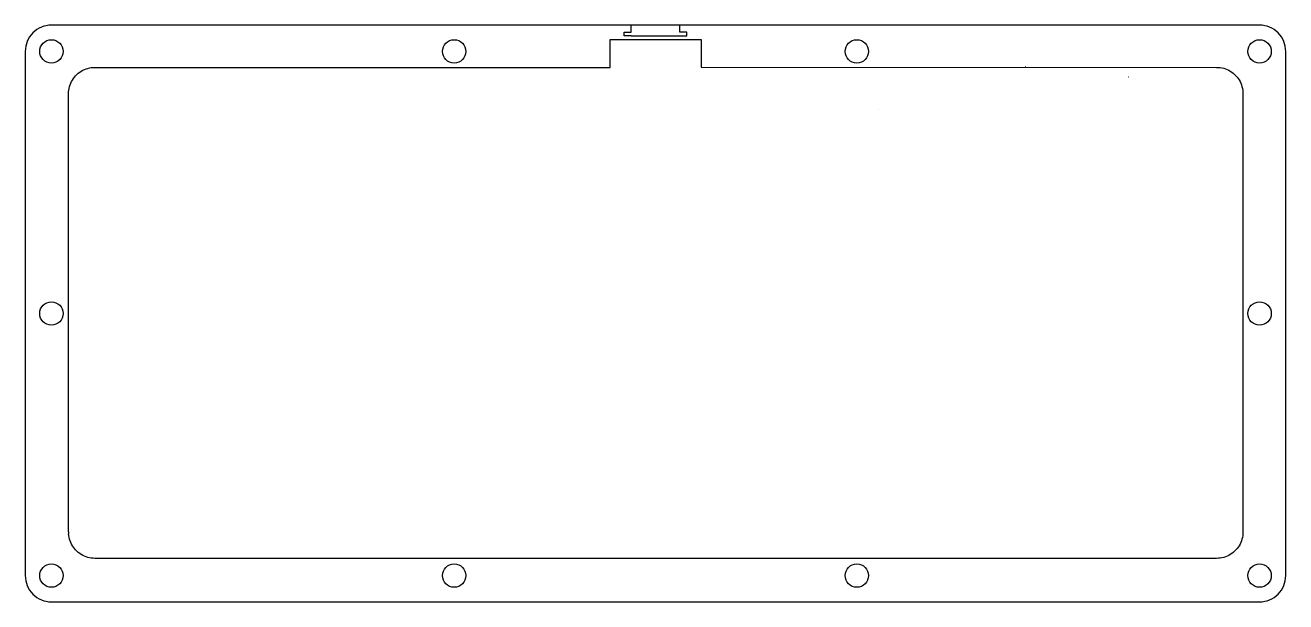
# Model space of a CAD drawing. Header units: millimetres. Extents: x 0 to 361, y 0 to 165.
import ezdxf

# ---------------------------------------------------------------- set-up
doc = ezdxf.new("R2010")
doc.units = ezdxf.units.MM
doc.layers.get('0').update_dxf_attribs({"linetype": 'CONTINUOUS'})

msp = doc.modelspace()

# ---------------------------------------------------------------- linework, layer by layer
for p, q in [((171.34, 162.1), (171.34, 163.1)), ((171.34, 163.1), (173.34, 163.1)), ((173.34, 163.1), (173.34, 165.1)), ((187.34, 163.1), (187.34, 165.1)), ((189.34, 163.1), (187.34, 163.1)), ((189.34, 162.1), (189.34, 163.1)), ((167.39, 160.98), (167.4, 161)), ((167.39, 153.03), (167.39, 160.98)), ((167.41, 161.02), (167.4, 161)), ((167.41, 161.02), (167.42, 161.03)), ((167.42, 161.03), (167.44, 161.03)), ((167.44, 161.03), (193.36, 161.04)), ((173.34, 162.1), (171.34, 162.1)), ((173.34, 162.1), (187.34, 162.1)), ((175.57, 162.1), (185.11, 162.1)), ((187.34, 162.1), (189.34, 162.1)), ((193.36, 161.04), (193.38, 161.04)), ((193.38, 161.04), (193.4, 161.03)), ((193.4, 161.03), (193.4, 161.01)), ((193.41, 160.99), (193.41, 153.04)), ((15.18, 151.33), (15.59, 151.64)), ((15.59, 151.64), (16.02, 151.92)), ((16.02, 151.92), (16.47, 152.18)), ((16.47, 152.18), (16.93, 152.4)), ((16.93, 152.4), (17.41, 152.59)), ((17.41, 152.59), (17.9, 152.74)), ((17.9, 152.74), (18.41, 152.86)), ((18.41, 152.86), (18.91, 152.95)), ((18.91, 152.95), (19.43, 153)), ((19.43, 153), (19.94, 153.02)), ((19.94, 153.02), (110.49, 153.03)), ((110.49, 153.03), (167.39, 153.03)), ((193.41, 153.04), (340.88, 153.03)), ((286.19, 153.32), (286.2, 153.32)), ((286.2, 153.32), (286.2, 153.32)), ((286.2, 153.32), (286.21, 153.31)), ((286.21, 153.31), (286.22, 153.31)), ((286.22, 153.31), (286.23, 153.3)), ((286.23, 153.3), (286.25, 153.29)), ((286.25, 153.29), (286.25, 153.28)), ((286.25, 153.28), (286.26, 153.28)), ((286.26, 153.28), (286.26, 153.26)), ((286.26, 153.26), (286.27, 153.24)), ((340.88, 153.03), (341.4, 153.01)), ((341.4, 153.01), (341.91, 152.96)), ((341.91, 152.96), (342.42, 152.87)), ((342.42, 152.87), (342.92, 152.75)), ((342.92, 152.75), (343.41, 152.6)), ((343.41, 152.6), (343.89, 152.41)), ((343.89, 152.41), (344.36, 152.19)), ((344.36, 152.19), (344.8, 151.93)), ((344.8, 151.93), (345.24, 151.65)), ((345.24, 151.65), (345.65, 151.34)), ((12.67, 147.51), (12.83, 148)), ((12.83, 148), (13.02, 148.48)), ((13.02, 148.48), (13.24, 148.95)), ((13.24, 148.95), (13.49, 149.4)), ((13.49, 149.4), (13.77, 149.83)), ((13.77, 149.83), (14.09, 150.24)), ((14.09, 150.24), (14.42, 150.63)), ((14.42, 150.63), (14.79, 150.99)), ((14.79, 150.99), (15.18, 151.33)), ((315.69, 150.34), (315.7, 150.34)), ((315.7, 150.34), (315.71, 150.34)), ((315.71, 150.34), (315.72, 150.34)), ((315.71, 150.34), (315.71, 150.34)), ((315.72, 150.34), (315.73, 150.32)), ((315.73, 150.32), (315.75, 150.31)), ((315.75, 150.31), (315.76, 150.3)), ((315.75, 150.31), (315.75, 150.31)), ((315.76, 150.3), (315.76, 150.28)), ((315.76, 150.28), (315.77, 150.27)), ((345.65, 151.34), (346.04, 151)), ((346.04, 151), (346.4, 150.64)), ((346.4, 150.64), (346.74, 150.25)), ((346.74, 150.25), (347.05, 149.84)), ((347.05, 149.84), (347.33, 149.41)), ((347.33, 149.41), (347.59, 148.96)), ((347.59, 148.96), (347.81, 148.49)), ((347.81, 148.49), (348, 148.01)), ((348, 148.01), (348.15, 147.52)), ((12.39, 145.47), (12.41, 145.99)), ((12.39, 19.99), (12.39, 145.47)), ((12.41, 145.99), (12.46, 146.5)), ((12.46, 146.5), (12.55, 147.01)), ((12.55, 147.01), (12.67, 147.51)), ((348.15, 147.52), (348.27, 147.02)), ((348.27, 147.02), (348.36, 146.51)), ((348.36, 146.51), (348.41, 146)), ((348.41, 146), (348.43, 145.48)), ((348.43, 145.48), (348.43, 19.99)), ((244.12, 140.85), (244.13, 140.87)), ((244.12, 140.84), (244.12, 140.85)), ((244.12, 140.84), (244.12, 140.84)), ((244.12, 140.83), (244.12, 140.84)), ((244.12, 140.84), (244.12, 140.84)), ((244.13, 140.87), (244.14, 140.89)), ((244.14, 140.89), (244.15, 140.89)), ((244.15, 140.89), (244.17, 140.9)), ((244.15, 140.89), (244.15, 140.89)), ((244.17, 140.9), (244.19, 140.9)), ((12.39, 19.99), (12.41, 19.48)), ((12.46, 18.96), (12.41, 19.48)), ((12.55, 18.46), (12.46, 18.96)), ((12.67, 17.96), (12.55, 18.46)), ((348.27, 18.46), (348.15, 17.96)), ((348.36, 18.96), (348.27, 18.46)), ((348.41, 19.48), (348.36, 18.96)), ((348.43, 19.99), (348.41, 19.48)), ((12.83, 17.46), (12.67, 17.96)), ((13.02, 16.98), (12.83, 17.46)), ((13.24, 16.52), (13.02, 16.98)), ((13.49, 16.07), (13.24, 16.52)), ((13.77, 15.64), (13.49, 16.07)), ((14.09, 15.23), (13.77, 15.64)), ((14.42, 14.84), (14.09, 15.23)), ((14.79, 14.47), (14.42, 14.84)), ((15.18, 14.14), (14.79, 14.47)), ((346.04, 14.47), (345.65, 14.14)), ((346.4, 14.84), (346.04, 14.47)), ((346.74, 15.23), (346.4, 14.84)), ((347.05, 15.64), (346.74, 15.23)), ((347.33, 16.07), (347.05, 15.64)), ((347.59, 16.52), (347.33, 16.07)), ((347.81, 16.98), (347.59, 16.52)), ((348, 17.46), (347.81, 16.98)), ((348.15, 17.96), (348, 17.46)), ((15.59, 13.82), (15.18, 14.14)), ((16.02, 13.54), (15.59, 13.82)), ((16.47, 13.29), (16.02, 13.54)), ((16.93, 13.07), (16.47, 13.29)), ((17.41, 12.88), (16.93, 13.07)), ((17.9, 12.72), (17.41, 12.88)), ((18.41, 12.6), (17.9, 12.72)), ((18.91, 12.51), (18.41, 12.6)), ((19.43, 12.46), (18.91, 12.51)), ((19.94, 12.44), (19.43, 12.46)), ((340.88, 12.44), (19.94, 12.44)), ((341.4, 12.46), (340.88, 12.44)), ((341.91, 12.51), (341.4, 12.46)), ((342.42, 12.6), (341.91, 12.51)), ((342.92, 12.72), (342.42, 12.6)), ((343.41, 12.88), (342.92, 12.72)), ((343.89, 13.07), (343.41, 12.88)), ((344.36, 13.29), (343.89, 13.07)), ((344.8, 13.54), (344.36, 13.29)), ((345.24, 13.82), (344.8, 13.54)), ((345.65, 14.14), (345.24, 13.82))]:
    msp.add_line(p, q)
msp.add_lwpolyline([(7.5, 0), (353.18, 0, 0.414214), (360.68, 7.5), (360.68, 157.6, 0.414214), (353.18, 165.1), (7.5, 165.1, 0.414214), (0, 157.6), (0, 7.5, 0.414214)], format="xyb", close=True)
for centre in [(7.5, 157.6), (122.73, 157.6), (237.95, 157.6), (353.18, 157.6), (7.5, 82.55), (353.18, 82.55), (7.5, 7.5), (122.73, 7.5), (237.95, 7.5), (353.18, 7.5)]:
    msp.add_circle(centre, 3.35)

doc.saveas('drawing.dxf')
